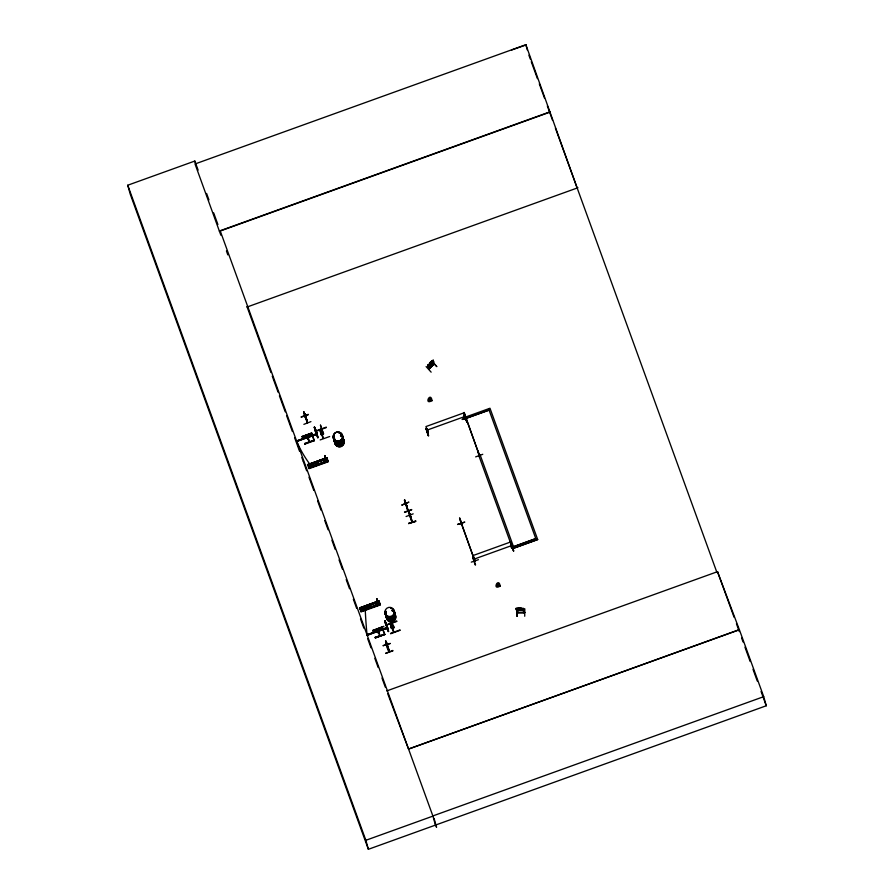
<?xml version="1.0" encoding="UTF-8"?>
<svg xmlns="http://www.w3.org/2000/svg" width="894" height="894" viewBox="0 0 894 894"><rect width="100%" height="100%" fill="white"/><g stroke="black" fill="none" stroke-linecap="round" stroke-linejoin="round"><path stroke-width="1.34" d="M517.749 612.58L516.184 608.769L516.866 608.78L517.056 616.223L517.145 608.713L517.056 616.223M522.889 609.06L523.571 608.803L522.889 609.06L523.94 612.58M524.655 612.412L523.973 612.703M524.711 616.257L524.812 608.814M516.028 608.479L523.459 608.479L524.655 612.669L517.268 612.714L515.983 608.378M516.821 608.266L516.106 608.49M520.934 608.3L522.364 609.295L518.922 609.619L517.347 608.423L520.811 607.853L521.347 610.088M520.811 607.931L518.33 607.909M522.621 608.401L523.459 608.479M523.146 610.088L517.291 610.021L523.705 609.663M334.077 437.781L334.01 438.317M334.468 438.172L333.831 438.06M341.24 435.87L341.609 435.087M341.877 435.344L340.916 436.015M385.75 613.183L385.593 613.496M386.644 616.502L386.677 616.312M392.22 610.803L392.332 610.434A4.682 4.604 -15.6 0 1 394.757 616.189A4.682 4.604 -15.6 0 1 389.136 619.073A4.682 4.604 -15.6 0 1 385.772 613.832M392.432 610.602L393.237 610.401M385.85 611.731A4.716 4.638 -15.6 0 0 387.728 617.698A4.716 4.638 -15.6 0 0 393.952 616.324A4.716 4.638 -15.6 0 0 393.159 610.11L393.606 611.038M393.673 610.669L393.002 611.451L392.265 610.781M429.511 400.881L429.701 398.579L431.009 398.78L431.232 400.087L430.193 400.937L428.941 400.49L428.718 399.193L430.439 398.389M497.623 586.341L497.813 584.039L499.12 584.251L499.344 585.548L498.304 586.408L497.053 585.95L496.829 584.654L498.55 583.86M497.053 585.95L497.924 584.05M464.399 414.838L466.869 421.979L464.902 417.297L489.979 408.245L537.696 539.563L512.62 548.603L478.804 455.571L480.19 455.068L513.48 546.636M461.438 523.493L461.438 524.342L461.427 523.437M474.412 560.046L474.736 560.951L459.561 517.849L461.315 524.23M475.016 560.829L473.954 557.186M305.29 416.693L303.971 412.045L304.239 412.749M306.262 418.627L307.268 423.03L306.955 422.113M305.692 417.096C304.876 414.179 308.285 425.231 307.324 422.147M388.298 648.083C391.382 659.291 384.554 642.093 387.068 645.256M387.393 645.233L389.337 651.76L388.074 647.457M406.077 503.758L407.854 510.809L407.988 510.072M409.486 515.145L408.793 511.659L410.067 515.793M410.078 515.939L408.759 511.279L411.262 518.162M409.821 515.19L412.29 521.872M412.346 522.074L410.357 515.648M427.5 431.914C427.421 433.177 429.343 430.595 426.472 428.505L427.5 432.383L428.159 432.026M510.664 544.39C511.524 542.423 509.904 549.195 512.251 547.363M327.081 459.147L327.506 460.22M315.347 463.573L315.873 462.891L316.957 463.427M315.616 464.31L316.979 463.807M316.923 464.053L316.945 463.383M333.786 437.881L334.501 438.205M340.491 435.3L341.34 434.707M386.309 613.429L385.85 613.44M428.707 369.155L434.26 363.97L433.657 364.551M465.528 418.526L489.085 410.1L464.768 418.839M511.58 547.754L512.217 547.519M512.296 547.798L510.686 541.965L472.77 555.643L474.412 561.499L474.792 560.214M428.941 400.49L429.567 398.925M433.668 361.467L428.941 366.529M432.07 400.702C430.562 390.756 423.443 405.798 432.16 400.546M500.182 586.162C498.673 576.228 491.555 591.258 500.271 586.017M378.665 603.048L378.385 603.551L378.933 602.746M524.633 612.714L517.213 612.658M464.992 415.252L464.511 414.704L465.785 419.018L464.757 414.615C462.835 415.364 464.232 420.381 465.763 418.224L464.154 412.425L479.363 455.437M478.782 454.789L479.318 455.426M473.798 557.8L474.669 560.929M474.468 560.337L474.904 560.829M405.664 503.747L408.145 510.563M409.508 515.223L410 515.682M387.013 645.356L385.817 641.244L388.488 648.664L386.052 642.093L386.912 644.395L386.577 643.009M392.287 610.434L393.259 610.077M434.026 363.97L428.718 369.054L434.115 363.914M429.399 368.797L429.064 369.289L427.947 365.311M428.438 364.651L427.88 365.367M428.651 399.875L429.522 398.825M496.762 585.335L497.634 584.285M524.521 612.256L517.268 612.334M523.884 612.245L522.889 608.803M405.887 504.529L404.602 499.847L407.105 506.719M426.114 366.574L431.143 372.161M431.869 361.075L436.842 366.652L431.836 361.098M428.897 369.222L428.248 365.031L429.455 368.63M432.54 360.718L433.288 360.293L432.562 360.841L433.691 364.685M428.427 365.21L427.757 365.501M428.461 364.718L432.618 360.74M429.779 363.657L431.444 362.07M430.014 364.495L431.679 362.897M341.586 435.948L341.72 435.836A4.694 4.615 -15.6 0 1 342.514 436.708M368.853 607.417L368.283 607.708M368.697 607.596L368.998 606.601L368.149 606.065M431.411 361.914L432.338 361.21L431.78 363.255L429.12 365.344L429.679 363.556M379.123 602.88L379.101 601.651L360.014 609.071L359.578 607.864L378.855 600.902L380.319 604.947L361.053 611.876L359.589 607.92L378.832 600.936L379.034 601.472L378.855 600.902L359.679 608.144M429.142 368.63L428.248 365.031M523.079 610.166L523.783 609.652M464.824 418.615L465.495 418.683L463.874 412.883L425.957 426.561L427.6 432.372M512.228 547.731L511.703 548.011M428.718 399.193L429.12 398.623M496.829 584.654L497.645 584.173M393.081 611.105L393.438 610.647L392.455 610.859M426.103 428.718L428.349 435.892L426.092 428.785M472.904 557.811L475.195 564.941M378.486 632.416L378.196 632.036M427.209 428.517L426.472 428.505M466.836 421.934L464.612 414.905M463.841 415.308L464.489 415.073M469.138 416.805L462.075 419.498L469.026 416.526M477.821 451.314L479.083 455.616L479.028 454.7M475.664 456.879L482.76 454.297M460.421 519.95L461.684 524.253M457.583 524.443L464.791 522.107L457.594 524.465M471.294 562.136L478.446 559.689M511.066 544.044L513.625 551.095L512.698 547.474M387.65 693.52L408.558 749.049L739.338 629.611L763.711 696.661L766.259 705.768L368.373 849.3L130.267 194.244L127.741 185.226L194.825 161.043L198.122 170.117M577.166 188.008L525.851 44.7L195.026 163.971L220.863 235.211M219.399 231.021L550.235 111.75M219.477 231.289L550.302 112.018M247.124 307L577.949 187.729M304.854 416.57C300.485 400.512 311.403 433.702 304.541 413.944M304.228 413.05L303.759 412.514M304.228 413.263L305.089 415.565M305.849 417.386C301.848 405.943 307.972 423.834 305.837 417.733M301.166 416.895L308.285 414.347M301.267 417.163L308.408 414.715M306.474 418.917L306.161 418.012M306.731 420.135L306.452 418.85M307.558 422.84L304.709 416.068L304.932 416.682M310.933 421.622L303.871 424.348M314.945 427.857L314.61 427.231L315.504 431.578L314.252 427.209L317.113 434.104L316.878 433.165M320.421 425.186L323.606 433.925M314.8 427.779L314.252 427.209M314.945 428.416L317.761 437.781L315.526 430.36M320.924 426.997L320.566 425.142M315.224 430.796L315.481 431.5M316.8 430.64L326.254 427.142M311.626 433.054L302.15 436.507L302.362 437.121L311.827 433.668L311.626 433.054L314.375 440.686L314.174 440.072L304.698 443.525L304.899 444.106L314.364 440.653M311.648 433.132L302.161 436.551L302.362 437.121M319.963 430.293L321.348 429.791L321.069 428.986L321.415 429.824L319.929 430.36L319.683 429.679M302.217 436.741L311.76 433.456L302.295 436.898M307.827 437.635C309.145 442.306 306.284 436.462 307.547 436.864M316.32 433.758L296.584 440.91L296.774 441.491L316.521 434.339M316.342 433.836L315.515 434.026L315.839 434.976L316.621 434.696L316.308 433.735M296.64 441.1L316.454 434.126M316.465 434.149L296.719 441.267A107.928 103.849 33.7 0 0 312.151 467.182L310.877 463.684M323.103 432.115L323.46 433.97M306.977 437.647L316.565 434.518M307.536 438.362L307.648 438.697M317.314 435.02L314.554 427.097M322.365 433.422L320.823 433.735L322.298 433.199L322.611 434.104L321.125 434.64L320.823 433.735L322.265 433.266M308.173 438.976L307.916 439.513L307.29 437.389M321.069 434.417L322.544 433.881M322.544 434.071L321.158 434.573L320.89 433.769M304.753 443.715L314.297 440.429M320.175 439.915L329.662 436.529M326.388 459.751L324.623 455.616L326.623 461.148L326.232 459.427L326.757 459.784M324.969 456.655L324.779 455.56L325.036 456.063M308.832 468.221L328.165 461.472L326.791 457.694L307.536 464.701L309 468.679L328.254 461.74L327.964 460.913L308.754 467.987L308.553 467.45M307.547 464.735L326.802 457.795M307.514 464.645L326.969 458.253M325.941 459.393L307.771 465.349L327.025 458.387L327.215 458.935M307.793 465.416L327.103 458.611L327.439 459.36M327.17 458.7L307.759 465.327M326.913 459.728L327.506 459.136M326.321 460.343L326.31 459.617L326.422 460.164M308.665 467.73L327.997 461.013M308.586 467.54L327.919 460.79M308.631 467.663L327.897 460.734M426.963 430.159L464.88 416.492M404.379 500.305L407.809 510.686M404.781 500.517L404.524 499.869M405.317 502.003L405.049 501.076L405.697 503.043M405.273 502.283L404.937 501.031L407.351 507.937M401.931 505.076L408.904 502.126L401.909 504.998M406.021 503.847L406.222 504.272M404.468 512.061L411.586 509.524M404.613 512.441L411.709 509.859M409.664 513.67L409.016 512.508L409.877 514.81L409.206 512.843L409.553 513.413M411.519 519.369L409.094 512.474L409.854 514.486M406.088 516.52L413.162 513.838M409.664 514.352L410.257 515.268M410.38 515.704L410.48 516.341M410.949 517.268L411.162 518.118M408.603 523.426L415.878 521.325L408.659 523.582M408.625 523.504L415.721 520.856M473.775 559.242L511.692 545.575M512.094 547.139L535.797 538.59L513.368 546.804M512.62 548.603L537.696 539.563M377.827 602.031L376.832 598.768L378.039 602.511M378.475 603.126L378.676 604.355L377.022 599.539M379.011 601.427L359.768 608.401M359.768 608.412L377.994 601.908L377.592 600.645M377.827 602.154L359.924 608.825M359.902 608.758L379.235 601.908L379.581 602.791L379.112 602.433M378.251 602.858L378.531 603.506M379.559 603.428L379.179 601.885M378.587 604.188L360.718 610.948M378.62 604.277L360.617 610.68L360.964 611.63M360.695 610.881L379.95 603.942L360.796 611.161L380.218 604.679M360.885 611.429L380.129 604.456M388.208 631.611L384.711 621.028L385.415 621.721M390.879 619.017L394.064 627.744M384.711 621.028L387.974 629.085L387.538 627.856M385.403 622.246L386.376 624.347M391.382 620.816L391.024 618.961M385.94 623.163L387.258 627.398M385.884 623.442L388.611 631.466M396.869 621.431L387.258 624.481M385.873 625.096L384.956 621.71M381.894 626.985L384.833 634.516L375.346 637.936L375.145 637.321L384.833 634.516M372.619 630.371C394.667 622.76 378.643 627.722 372.809 630.952L382.219 627.286L372.809 630.952M390.32 623.956L391.807 623.42M386.867 626.079L386.677 625.465L387.169 627.175M391.661 623.051L391.863 623.654L390.387 624.191L390.075 623.274L391.404 627.823L392.812 627.253M388.488 631.142L387.337 627.007M386.767 627.566L385.973 627.845L386.286 628.806L387.08 628.516L386.767 627.566L367.043 634.74M367.088 634.93L386.845 627.834M367.155 635.064L386.923 627.968M387.515 627.756L386.979 627.186M386.979 628.147L367.233 635.321L367.032 634.706A248.13 94.026 74 0 1 365.132 606.881M387.024 628.348L377.436 631.477M393.561 625.945L393.919 627.8M387.761 628.851L385.001 620.928L386.253 625.208L386.007 624.526M378.62 632.807C378.598 634.896 377.1 627.096 377.95 632.17M391.516 628.236L392.935 627.677M375.156 637.355L384.599 634.338L381.883 626.951M384.755 634.248L375.346 637.936M399.976 629.968L390.499 633.399M400.099 630.281L390.633 633.768M385.962 641.557L385.795 640.875L387.08 645.557M386.052 641.881L385.571 641.333M386.376 642.596L387.214 644.887M390.209 643.468L382.978 645.714L390.209 643.479M386.577 644.943L389.315 651.692L389.08 651.055M392.745 650.452L385.795 653.458M385.694 653.179L392.913 650.91M386.677 690.939L717.513 571.668L739.383 629.778L409.877 748.58M763.711 696.661L432.886 815.931L435.445 825.117M368.373 849.3L365.858 840.293L432.931 816.11L220.259 231.01M511.502 50.053L525.929 44.968M717.513 571.668L716.731 571.937L555.397 128.11M513.625 551.095L511.569 545.251M386.689 615.698L386.409 615.843A4.716 4.638 -15.6 0 0 391.941 621.207A4.716 4.638 -15.6 0 0 394.824 614.01M517.157 612.323L517.928 612.345M428.986 366.473L428.271 366.618M520.9 608.456L518.498 608.244M518.822 609.261L521.135 609.283M368.373 606.11L367.4 606.78L368.071 607.73M429.902 398.646L431.009 398.78M498.014 584.117L499.12 584.251M409.553 515.357L412.056 522.264L409.452 513.514M341.318 434.741L341.888 435.166M304.977 415.956L307.469 422.65M412.033 522.185L411.721 521.526M516.319 609.607L517.38 610.11M431.299 399.406L429.947 398.746L431.232 400.087M498.059 584.207L499.411 584.866M340.893 436.071L340.525 435.467M498.047 584.318L499.344 585.548M433.568 361.433L433.232 360.237M305.01 415.844L303.893 412.078M430.83 400.646L429.869 398.947L430.193 400.937M497.98 584.408L498.941 586.106M317.292 434.953L317.169 434.003M386.543 624.962L386.689 625.498M387.124 644.63L387.94 647.368M405.91 503.914L405.507 502.909M316.007 431.277L315.604 430.271M305.29 416.123L304.888 415.118M387.102 644.943L386.7 643.937M410.033 515.201L410.871 517.66M315.962 431.109L316.297 431.958M326.198 459.65L325.282 457.18M305.245 415.956L305.625 416.906M386.42 624.94L386.767 625.8M387.057 644.786L387.415 645.647M405.72 503.367L405.44 502.707M315.805 430.718L315.526 430.07M316.152 431.668L316.409 432.249M316.666 432.897L316.979 433.679L316.286 431.567M387.761 646.563L388.074 647.357M376.944 599.326L376.687 598.824L377.022 599.863M408.681 511.312L408.949 512.005M315.515 429.422L315.135 428.427L315.783 430.405M385.593 622.258L385.962 623.252L385.146 621.028M304.418 413.274L304.798 414.268M426.125 428.707L428.684 435.747M472.937 557.789L475.563 564.818M406.714 506.216L405.049 501.4L405.34 502.204M315.18 428.874L316.8 433.579M360.874 611.395L380.017 604.12M377.112 599.796L377.335 600.399M386.052 624.09L387.013 626.37M435.702 824.938L436.563 827.296L434.071 818.368M717.469 571.568L734.075 617.24M736.444 623.744L739.282 631.555M741.64 638.07L743.059 641.97M744.959 647.178L750.167 661.504M753.005 669.315L757.263 681.038M761.051 691.453L766.259 705.768M528.902 55.204L530.321 59.105M531.259 61.708L537.417 78.638M539.306 83.846L544.513 98.172M547.351 105.984L552.559 120.299M465.159 416.034L478.692 453.269M460.566 521.459L474.099 558.694M408.547 511.748L408.77 512.374M391.863 623.654L391.561 622.738L392.991 627.901M391.527 622.816L391.796 623.621M393.058 627.934L392.757 627.029L391.27 627.566L391.583 628.471L390.454 623.666M390.868 623.599L393.975 632.147M390.142 623.308L393.583 632.293M391.337 627.588L391.617 628.404M387.393 624.85L396.712 620.972M326.109 461.885L324.902 458.633M376.966 601.841L378.117 605.014M316.521 461.662L317.795 465.148M368.574 604.869L369.848 608.356M314.565 462.366L315.839 465.852M366.629 605.573L367.892 609.06M309.57 464.154L310.833 467.607M361.634 607.372L362.897 610.859M206.592 193.439L208.95 199.91M213.666 212.873L217.901 224.528M246.956 306.553L270.938 372.519M272.245 376.117L278.079 392.164M279.397 395.807L285.231 411.821M286.561 415.498L292.372 431.478M294.662 437.814L299.512 451.135M301.826 457.493L303.256 461.438M303.323 461.617L306.664 470.792M308.978 477.184L313.805 490.448M317.616 500.931L320.946 510.105M324.757 520.587L328.098 529.762M331.909 540.244L335.239 549.419M339.038 559.879L342.391 569.076M346.202 579.558L349.532 588.744M353.342 599.215L356.684 608.434M360.505 618.939L363.847 628.124M367.657 638.629L370.999 647.815M374.821 658.308L378.162 667.505M381.973 677.998L385.314 687.184M127.741 185.226L365.858 840.293M385.716 622.917L386.342 624.582M387.817 647.021L386.242 642.428L386.912 644.395M391.974 619.017L391.974 619.039A4.682 4.604 -15.6 0 1 385.806 613.977M307.614 464.869L326.791 457.694M377.994 601.908L378.207 602.981M226.428 250.935L227.814 254.868M409.441 513.335L409.955 514.843M405.284 501.903L405.798 503.4M315.37 429.254L315.884 430.752M304.653 414.101L305.167 415.598M378.352 602.925L378.374 603.517M386.968 644.004L386.242 642.104L386.689 643.255M316.051 431.02L316.565 432.54M325.114 456.599L325.774 458.812M387.27 627.074L388.544 631.421M318.096 437.591L316.822 433.244L317.795 437.702M525.851 44.7L527.359 50.064M536.288 539.954L488.627 408.86M480.19 455.068L478.804 455.571M478.066 451.224L479.072 454.822M520.342 607.931L518.855 607.92M518.33 607.831L519.001 610.032M516.866 608.78L517.95 612.636M433.054 360.371L434.238 364.26M431.947 363.679L431.277 361.344L429.5 363.053L430.249 365.3M431.053 361.981L429.936 362.863M410.234 515.201L410.637 516.62M406.658 505.501L408.145 510.731M326.388 427.511L316.934 431.02M380.084 635.533L377.749 629.175M379.693 635.679L377.357 629.309M378.318 632.069L377.458 630.438L378.363 633.332M321.102 428.908L322.611 434.104M323.494 438.228L320.41 429.768M323.114 438.395L319.694 429.489L321.125 434.64M366.149 609.641L364.886 606.199M364.193 610.345L362.93 606.903M314.107 440.496L311.436 433.165M304.642 413.732L305.2 415.364M309.626 441.714L307.29 435.344M309.235 441.859L306.899 435.49M307.402 436.473L308.274 439.345M314.085 466.433L312.833 462.98M304.686 443.491L304.899 444.106M194.825 161.043L195.54 163.613M378.218 603.148L378.531 604.411M326.165 459.941L326.478 461.192M497.88 584.452L498.304 586.408M393.394 610.691L393.259 610.3A4.716 4.638 -15.6 0 1 393.997 616.491A4.716 4.638 -15.6 0 1 387.772 617.866A4.783 4.694 -15.6 0 1 385.828 611.809M385.895 611.898A4.716 4.638 -15.6 0 0 387.772 617.866A4.783 4.694 -15.6 0 0 394.031 616.469A4.783 4.694 -15.6 0 0 393.226 610.177M390.723 608.278A4.716 4.638 -15.6 0 1 394.422 614.033A4.716 4.638 -15.6 0 1 388.242 617.218A4.716 4.638 -15.6 0 1 385.627 610.904M390.678 608.11A4.716 4.638 -15.6 0 1 394.377 613.865A4.716 4.638 -15.6 0 1 388.197 617.05A4.716 4.638 -15.6 0 1 385.571 610.736M395.014 614.804A4.682 4.604 -15.6 0 1 392.153 621.956A4.682 4.604 -15.6 0 1 386.554 616.67M393.438 611.228A4.682 4.604 -15.6 0 1 391.985 619.095M393.673 611.954A4.716 4.638 -15.6 0 1 392.768 619.631A4.716 4.638 -15.6 0 1 385.929 615.932M394.779 613.843A4.716 4.638 -15.6 0 1 391.885 621.039A4.716 4.638 -15.6 0 1 386.264 615.72M393.718 612.122A4.716 4.638 -15.6 0 1 392.812 619.788A4.716 4.638 -15.6 0 1 385.973 616.1M342.324 435.758A4.783 4.694 -15.6 0 1 338.781 443.156A4.783 4.694 -15.6 0 1 334.088 436.495M343.061 437.769A4.694 4.615 -15.6 0 1 339.642 443.871A4.694 4.615 -15.6 0 1 333.976 439.781M341.195 433.813A4.783 4.694 -15.6 0 1 342 440.105A4.705 4.626 -15.6 0 1 335.764 441.547A4.705 4.626 -15.6 0 1 333.887 435.59M333.797 435.445A4.783 4.694 -15.6 0 0 335.697 441.502A4.783 4.694 -15.6 0 0 342 440.105A4.705 4.626 -15.6 0 0 341.184 433.981M338.971 432.785A4.783 4.694 -15.6 0 1 340.156 433.154M342.234 435.691A4.705 4.626 -15.6 0 1 339.362 442.876A4.705 4.626 -15.6 0 1 333.741 437.568M338.982 432.975A4.705 4.626 -15.6 0 1 340.156 433.333M343.117 438.596A4.783 4.694 -15.6 0 1 339.575 445.983A4.783 4.694 -15.6 0 1 334.881 439.323A4.783 4.694 -15.6 0 0 339.564 445.938A4.783 4.694 -15.6 0 0 343.106 438.541A4.705 4.626 -15.6 0 1 339.541 445.804A4.705 4.626 -15.6 0 1 334.915 439.245M342.838 437.602A4.783 4.694 -15.6 0 1 339.921 444.899A4.783 4.694 -15.6 0 1 334.222 439.502M473.932 557.353L473.384 557.834L473.932 557.353M387.985 646.854L388.208 647.77L387.974 646.843M341.027 446.564L341.016 446.542A4.716 4.638 -15.6 0 0 342.491 438.63A4.694 4.615 -15.6 0 1 341.005 446.475A4.694 4.615 -15.6 0 1 334.814 441.345A4.716 4.638 -15.6 0 0 341.027 446.553M387.616 616.111A4.682 4.604 -15.6 0 0 394.288 611.518A4.682 4.604 -15.6 0 0 386.957 608.166A4.682 4.604 -15.6 0 0 387.616 616.111M335.853 440.72A4.694 4.615 -15.6 0 0 342.536 436.116A4.694 4.615 -15.6 0 0 335.194 432.752A4.694 4.615 -15.6 0 0 335.853 440.72M335.876 440.809A4.694 4.615 -15.6 0 0 342.558 436.194A4.694 4.615 -15.6 0 0 335.216 432.841A4.694 4.615 -15.6 0 0 335.876 440.809"/></g></svg>
